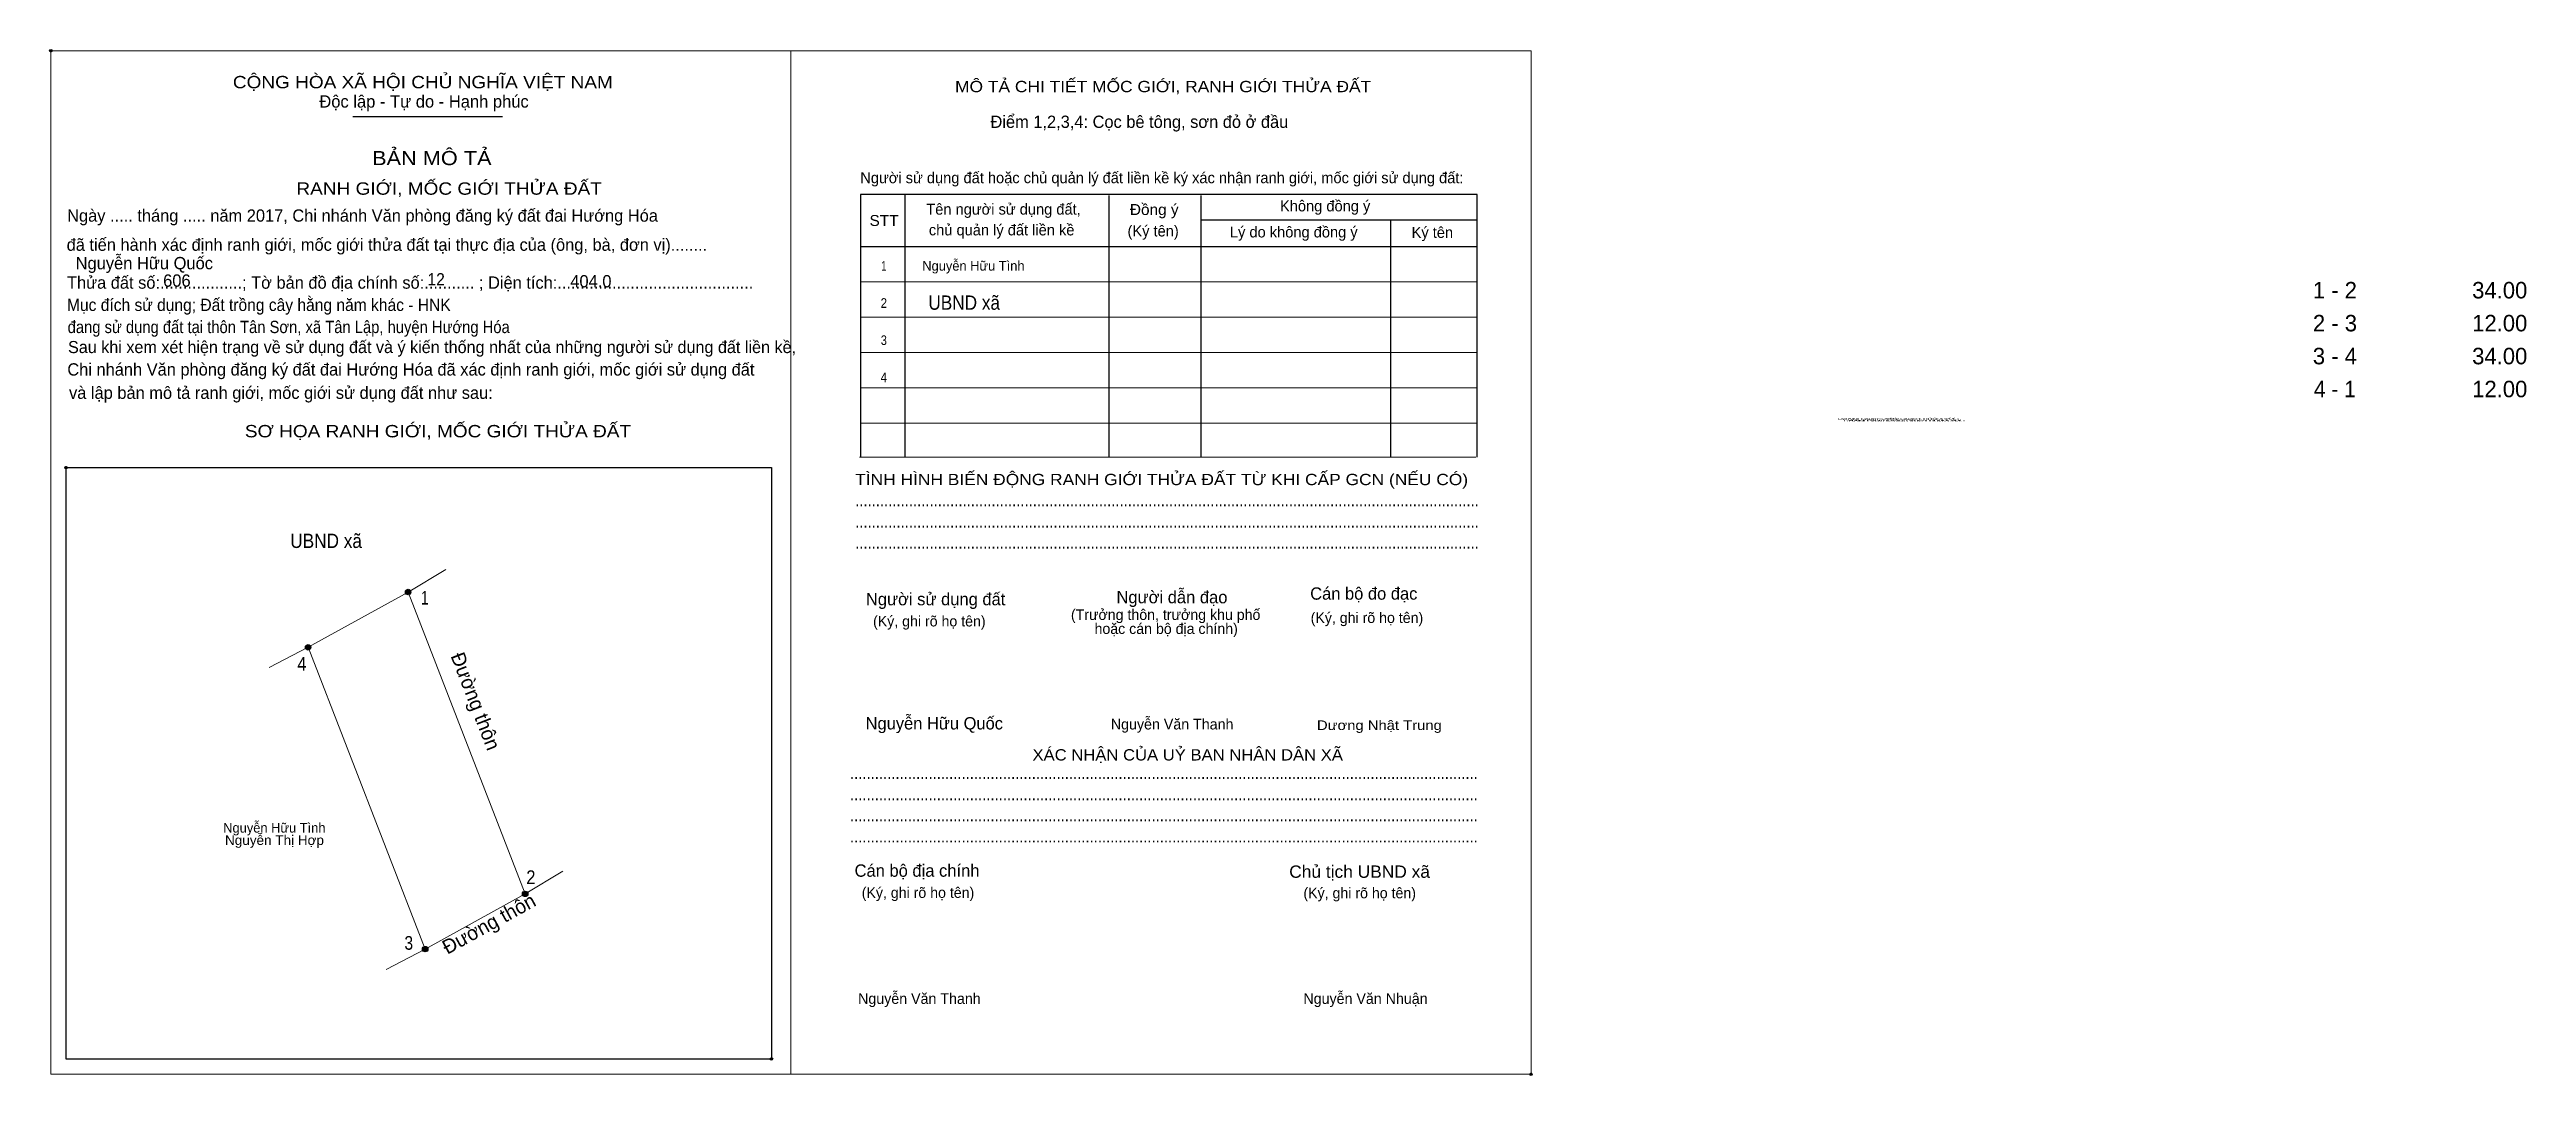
# Model space of a CAD drawing. Header units: metres. Extents: x 548176 to 548436, y 1837789 to 1837897.
import ezdxf
from ezdxf.enums import TextEntityAlignment as Align

# ---------------------------------------------------------------- set-up
doc = ezdxf.new("R2010")
doc.units = ezdxf.units.M
doc.header["$LTSCALE"] = 0.52
doc.header["$PDMODE"] = 32
doc.header["$PDSIZE"] = 0.26
for name, color, linetype, lineweight in [('1', 7, 'Continuous', 25), ('10', 7, 'Continuous', 13), ('11', 7, 'Continuous', 25), ('2', 7, 'Continuous', 13), ('27', 7, 'Continuous', 13)]:
    doc.layers.add(name, color=color, linetype=linetype, lineweight=lineweight)
for name, color, linetype in [('36', 7, 'Continuous'), ('52', 7, 'Continuous'), ('6', 7, 'Continuous'), ('60', 7, 'Continuous'), ('9', 7, 'Continuous')]:
    doc.layers.add(name, color=color, linetype=linetype)

msp = doc.modelspace()

# ---------------------------------------------------------------- hatches: boundary and pattern name
at = {"layer": '11'}
for points in [[(548213.6885, 1837839.58, 1), (548213.1115, 1837839.58, 1)], [(548203.1885, 1837833.78, 1), (548202.6115, 1837833.78, 1)], [(548203.1885, 1837833.78, 1), (548202.6115, 1837833.78, 1)], [(548225.9785, 1837807.88, 1), (548225.4015, 1837807.88, 1)], [(548215.4785, 1837802.08, 1), (548214.9015, 1837802.08, 1)]]:
    msp.add_hatch(color=256, dxfattribs=at).paths.add_polyline_path(points)

# ---------------------------------------------------------------- linework, layer by layer
at = {"layer": '1'}
for p, q in [((548207.6, 1837889.54), (548223.32, 1837889.54)), ((548265.54, 1837881.35), (548265.54, 1837853.74)), ((548286.98, 1837881.24), (548286.98, 1837853.74)), ((548296.65, 1837881.24), (548296.65, 1837853.74)), ((548296.65, 1837878.68), (548325.64, 1837878.68)), ((548316.56, 1837878.68), (548316.56, 1837853.74)), ((548260.89, 1837875.86), (548325.64, 1837875.86))]:
    msp.add_line(p, q, dxfattribs=at)
at = {"layer": '1', "lineweight": 13}
for p, q in [((548260.89, 1837872.15), (548325.64, 1837872.15)), ((548260.89, 1837868.45), (548325.64, 1837868.45)), ((548260.89, 1837864.74), (548325.64, 1837864.74)), ((548260.89, 1837861.03), (548325.64, 1837861.03)), ((548260.89, 1837857.33), (548325.64, 1837857.33)), ((548260.78, 1837853.74), (548325.53, 1837853.74))]:
    msp.add_line(p, q, dxfattribs=at)
at = {"layer": '1'}
msp.add_lwpolyline([(548325.64, 1837853.74), (548325.64, 1837881.35), (548260.89, 1837881.35), (548260.89, 1837853.74)], dxfattribs=at)
msp.add_lwpolyline([(548177.48, 1837852.65), (548251.55, 1837852.65), (548251.55, 1837790.54), (548177.48, 1837790.54)], close=True, dxfattribs=at)
for p in [(548175.88, 1837896.43), (548175.89, 1837896.43), (548177.47, 1837852.65), (548177.48, 1837852.65), (548251.55, 1837790.54), (548331.31, 1837788.94)]:
    msp.add_point(p, dxfattribs=at)
at = {"layer": '10'}
msp.add_line((548215.19, 1837802.08), (548202.9, 1837833.78), dxfattribs=at)
msp.add_lwpolyline([(548202.9, 1837833.78), (548213.4, 1837839.58), (548225.69, 1837807.88), (548215.19, 1837802.08)], close=True, dxfattribs=at)
at = {"layer": '11'}
for centre in [(548213.4, 1837839.58), (548202.9, 1837833.78), (548202.9, 1837833.78), (548225.69, 1837807.88), (548215.19, 1837802.08)]:
    msp.add_circle(centre, 0.2885, dxfattribs=at)
at = {"layer": '2'}
for points in [[(548175.88, 1837896.43), (548253.59, 1837896.43), (548253.59, 1837788.94), (548175.88, 1837788.94)], [(548253.6, 1837896.43), (548331.31, 1837896.43), (548331.31, 1837788.94), (548253.6, 1837788.94)], [(548253.6, 1837896.43), (548331.31, 1837896.43), (548331.31, 1837788.94), (548253.6, 1837788.94)]]:
    msp.add_lwpolyline(points, close=True, dxfattribs=at)
at = {"layer": '27'}
for p, q in [((548213.4, 1837839.58), (548217.36, 1837841.96)), ((548202.9, 1837833.78), (548198.81, 1837831.64)), ((548225.69, 1837807.88), (548229.65, 1837810.26)), ((548215.19, 1837802.08), (548211.1, 1837799.94))]:
    msp.add_line(p, q, dxfattribs=at)

# ---------------------------------------------------------------- texts
at = {"layer": '1'}
for s, height, width, p in [('CỘNG HÒA XÃ HỘI CHỦ NGHĨA VIỆT NAM', 1.297, 1.15, (548195, 1837892.49)), ('RANH GIỚI, MỐC GIỚI THỬA ĐẤT', 1.298, 1.15, (548201.67, 1837881.31)), ('Đồng ý', 1.149, 1.05, (548289.19, 1837879.18)), ('STT', 1.149, 1.05, (548261.85, 1837878.03)), ('Mục đích sử dụng; Đất trồng cây hằng năm khác - HNK', 1.288, 0.95, (548177.58, 1837869.1)), ('đang sử dụng đất tại thôn Tân Sơn, xã Tân Lập, huyện Hướng Hóa', 1.288, 0.9, (548177.65, 1837866.78)), ('SƠ HỌA RANH GIỚI, MỐC GIỚI THỬA ĐẤT', 1.298, 1.15, (548196.26, 1837855.83)), ('RANH GIỚI, MỐC GIỚI THỬA ĐẤT', 0.1624, 3.55, (548363.5, 1837857.67)), ('RANH GIỚI, MỐC GIỚI THỬA ĐẤT', 0.1624, 3.55, (548363.98, 1837857.67)), ('RANH GIỚI, MỐC GIỚI THỬA ĐẤT', 0.1624, 3.55, (548364.14, 1837857.5)), ('RANH GIỚI, MỐC GIỚI THỬA ĐẤT', 0.1624, 3.55, (548364.62, 1837857.5)), ('TÌNH HÌNH BIẾN ĐỘNG RANH GIỚI THỬA ĐẤT TỪ KHI CẤP GCN (NẾU CÓ)', 1.186, 1.15, (548260.34, 1837850.81)), ('.......................................................................................................................................................', 1.297, 0.9, (548260.34, 1837848.58)), ('.......................................................................................................................................................', 1.297, 0.9, (548260.34, 1837846.36)), ('.......................................................................................................................................................', 1.297, 0.9, (548260.34, 1837844.14)), ('Dương Nhật Trung', 1.01, 1.15, (548308.83, 1837825.09)), ('........................................................................................................................................................', 1.297, 0.9, (548259.8, 1837819.94)), ('........................................................................................................................................................', 1.297, 0.9, (548259.8, 1837817.71)), ('........................................................................................................................................................', 1.297, 0.9, (548259.8, 1837815.5)), ('........................................................................................................................................................', 1.297, 0.9, (548259.8, 1837813.28)), ('Chủ tịch UBND xã', 1.297, 1.05, (548305.92, 1837809.57))]:
    msp.add_text(s, height=height, dxfattribs=dict(at, width=width)).set_placement(p)
for s, height, width, p in [('MÔ TẢ CHI TIẾT MỐC GIỚI, RANH GIỚI THỬA ĐẤT', 1.186, 1.15, (548292.68, 1837892.08)), ('BẢN MÔ TẢ', 1.483, 1.15, (548215.89, 1837884.42)), ('XÁC NHẬN CỦA UỶ BAN NHÂN DÂN XÃ', 1.187, 1.1, (548295.26, 1837821.89))]:
    msp.add_text(s, height=height, dxfattribs=dict(at, width=width)).set_placement(p, align=Align.CENTER)
for s, height, p in [('Độc lập - Tự do - Hạnh phúc', 1.297, (548204.08, 1837890.46)), ('Điểm 1,2,3,4: Cọc bê tông, sơn đỏ ở đầu', 1.288, (548274.55, 1837888.33)), ('Người sử dụng đất hoặc chủ quản lý đất liền kề ký xác nhận ranh giới, mốc giới sử dụng đất:', 1.149, (548260.88, 1837882.52)), ('Ngày ..... tháng ..... năm 2017, Chi nhánh Văn phòng đăng ký đất đai Hướng Hóa', 1.288, (548177.6, 1837878.48)), ('Tên người sử dụng đất,', 1.149, (548267.81, 1837879.22)), ('Không đồng ý', 1.149, (548304.95, 1837879.56)), ('chủ quản lý đất liền kề', 1.149, (548268.08, 1837877.04)), ('(Ký tên)', 1.149, (548288.94, 1837876.93)), ('Lý do không đồng ý', 1.149, (548299.69, 1837876.82)), ('Ký tên', 1.149, (548318.77, 1837876.78)), (' đã tiến hành xác định ranh giới, mốc giới thửa đất tại thực địa của (ông, bà, đơn vị)........', 1.288, (548177.07, 1837875.42)), ('Thửa đất số:..................; Tờ bản đồ địa chính số:........... ; Diện tích:...........................................', 1.288, (548177.58, 1837871.44)), ('Sau khi xem xét hiện trạng về sử dụng đất và ý kiến thống nhất của những người sử dụng đất liền kề,', 1.268, (548177.69, 1837864.68)), ('Chi nhánh Văn phòng đăng ký đất đai Hướng Hóa đã xác định ranh giới, mốc giới sử dụng đất', 1.288, (548177.62, 1837862.32)), (' và lập bản mô tả ranh giới, mốc giới sử dụng đất như sau:', 1.288, (548177.32, 1837859.87)), ('Người sử dụng đất', 1.297, (548261.47, 1837838.19)), ('Người dẫn đạo', 1.297, (548287.78, 1837838.4)), ('Cán bộ đo đạc', 1.294, (548308.12, 1837838.78)), ('(Ký, ghi rõ họ tên)', 1.112, (548262.22, 1837835.97)), ('(Ký, ghi rõ họ tên)', 1.112, (548308.17, 1837836.33)), ('Nguyễn Văn Thanh', 1.117, (548287.19, 1837825.15)), ('Cán bộ địa chính', 1.297, (548260.28, 1837809.68)), ('(Ký, ghi rõ họ tên)', 1.112, (548261.03, 1837807.46)), ('(Ký, ghi rõ họ tên)', 1.112, (548307.41, 1837807.42)), ('Nguyễn Văn Thanh', 1.117, (548260.65, 1837796.33)), ('Nguyễn Văn Nhuận', 1.117, (548307.41, 1837796.33))]:
    msp.add_text(s, height=height, dxfattribs=at).set_placement(p)
for s, p in [('(Trưởng thôn, trưởng khu phố', (548292.945, 1837836.65)), ('hoặc cán bộ địa chính)', (548293, 1837835.18))]:
    msp.add_text(s, height=1.112, dxfattribs=at).set_placement(p, align=Align.CENTER)
at = {"layer": '10'}
for rotation, p in [(291.191, (548217.84, 1837832.88)), (28.915, (548217.52, 1837801.48))]:
    msp.add_text('Đường thôn', height=1.5, rotation=rotation, dxfattribs=at).set_placement(p)
at = {"layer": '36'}
for s, height, width, p in [('UBND xã', 1.5, 0.9, (548271.79, 1837869.23)), ('UBND xã', 1.5, 0.9, (548204.79, 1837844.21)), ('Nguyễn Thị Hợp', 1.01, 1.05, (548199.37, 1837813.02))]:
    msp.add_text(s, height=height, dxfattribs=dict(at, width=width)).set_placement(p, align=Align.CENTER)
msp.add_text('Nguyễn Hữu Tình', height=1.01, dxfattribs=at).set_placement((548199.355, 1837814.32), align=Align.CENTER)
at = {"layer": '52'}
for s, p in [('1 - 2', (548415.715, 1837870.42)), ('34.00', (548433.025, 1837870.42)), ('2 - 3', (548415.725, 1837866.96)), ('12.00', (548433.025, 1837866.96)), ('3 - 4', (548415.715, 1837863.5)), ('34.00', (548433.025, 1837863.5)), ('12.00', (548433.025, 1837860.04))]:
    msp.add_text(s, height=1.731, dxfattribs=at).set_placement(p, align=Align.CENTER)
at = {"layer": '52', "width": 0.95}
msp.add_text('4 - 1', height=1.731, dxfattribs=at).set_placement((548415.715, 1837860.04), align=Align.CENTER)
at = {"layer": '6'}
for s, p in [('Nguyễn Hữu Quốc', (548178.49, 1837873.48)), ('606', (548187.68, 1837871.65)), ('404.0', (548230.43, 1837871.58)), ('Nguyễn Hữu Quốc', (548261.44, 1837825.15))]:
    msp.add_text(s, height=1.293, dxfattribs=at).set_placement(p)
at = {"layer": '6', "width": 0.95}
msp.add_text('12', height=1.293, dxfattribs=at).set_placement((548215.43, 1837871.78))
at = {"layer": '60'}
for s, width, p in [('1', 0.75, (548263.355, 1837873.34)), ('2', 0.9, (548263.355, 1837869.43)), ('3', 0.85, (548263.355, 1837865.53)), ('4', 0.9, (548263.35, 1837861.62))]:
    msp.add_text(s, height=1.01, dxfattribs=dict(at, width=width)).set_placement(p, align=Align.CENTER)
msp.add_text('Nguyễn Hữu Tình', height=1.01, dxfattribs=at).set_placement((548267.39, 1837873.34))
at = {"layer": '9'}
for s, width, p in [('1', 0.75, (548215.145, 1837838.26)), ('4', 0.9, (548202.25, 1837831.33)), ('2', 0.9, (548226.29, 1837808.91)), ('3', 0.85, (548213.47, 1837802.01))]:
    msp.add_text(s, height=1.442, dxfattribs=dict(at, width=width)).set_placement(p, align=Align.CENTER)

doc.saveas('drawing.dxf')
